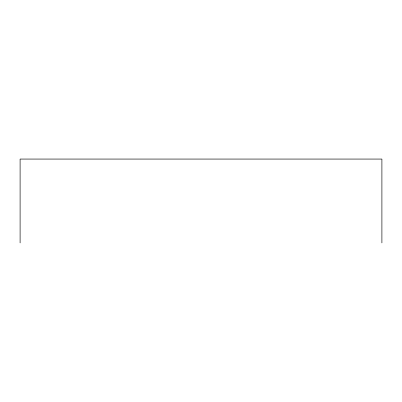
<?xml version="1.0" encoding="UTF-8"?>
<svg xmlns="http://www.w3.org/2000/svg" width="402" height="402" viewBox="0 0 402 402"><rect width="100%" height="100%" fill="white"/><g stroke="black" fill="none" stroke-linecap="round" stroke-linejoin="round"><path stroke-width="0.6" d="M381.9 242.934L381.9 159.066L20.1 159.066L20.1 242.934"/></g></svg>
